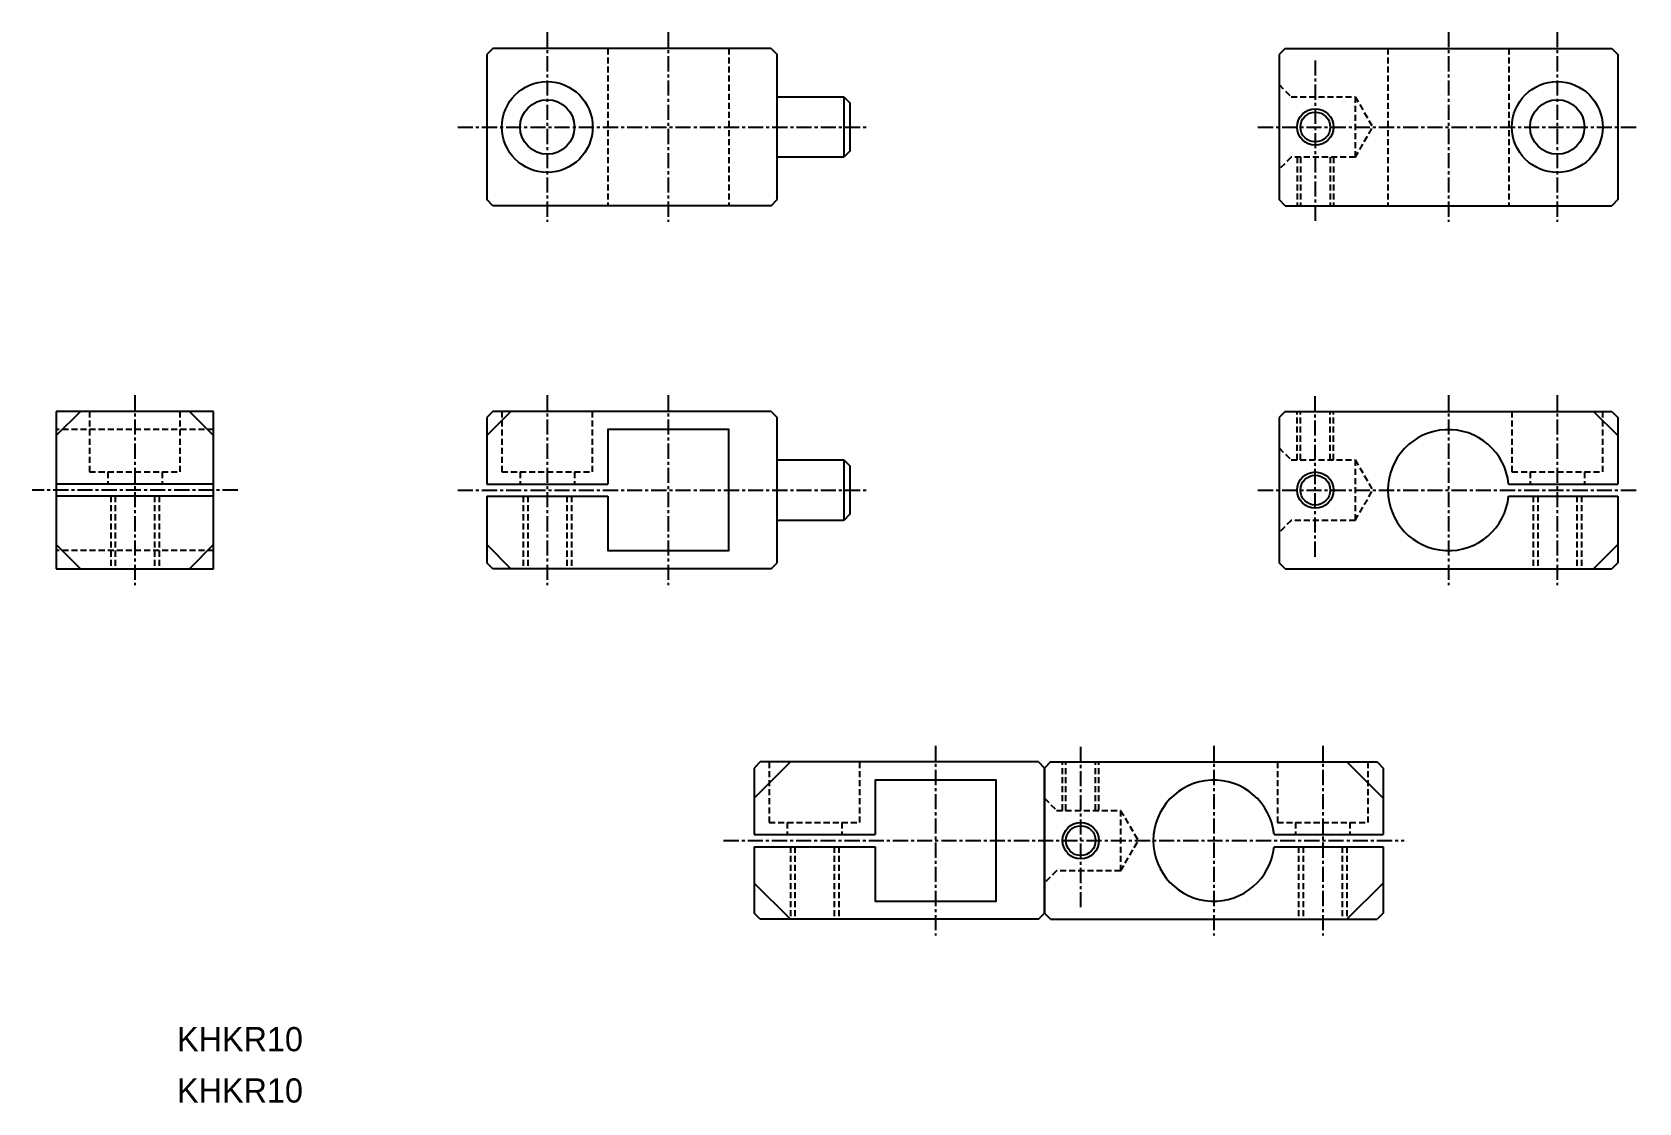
# Model space of a CAD drawing. Extents: x 39 to 171, y 122 to 210.
import ezdxf

# ---------------------------------------------------------------- set-up
doc = ezdxf.new("R2010")
doc.units = 0
doc.linetypes.add('CENTER', pattern=[2, 1.25, -0.25, 0.25, -0.25])
doc.linetypes.add('DASHED', pattern=[0.75, 0.5, -0.25])
doc.layers.get('0').update_dxf_attribs({"linetype": 'CONTINUOUS'})
doc.layers.add('CENTER', color=1, linetype='CENTER')

msp = doc.modelspace()

# ---------------------------------------------------------------- linework, layer by layer
at = {"color": 7, "linetype": 'CONTINUOUS'}
for p, q in [((76.69, 208.76), (76.19, 208.26)), ((99.69, 208.76), (76.69, 208.76)), ((99.69, 208.76), (100.19, 208.26)), ((142.17, 208.76), (141.67, 208.26)), ((142.17, 208.76), (169.17, 208.76)), ((169.17, 208.76), (169.67, 208.26)), ((76.19, 208.26), (76.19, 196.26)), ((100.19, 196.26), (100.19, 208.26)), ((141.67, 208.26), (141.67, 196.26)), ((169.67, 208.26), (169.67, 196.26)), ((100.19, 204.76), (105.69, 204.76)), ((105.69, 204.76), (105.69, 199.76)), ((105.69, 204.76), (106.19, 204.26)), ((106.19, 204.26), (106.19, 200.26)), ((105.69, 199.76), (100.19, 199.76)), ((106.19, 200.26), (105.69, 199.76)), ((76.69, 195.76), (76.19, 196.26)), ((99.69, 195.76), (76.69, 195.76)), ((99.69, 195.76), (100.19, 196.26)), ((142.17, 195.76), (141.67, 196.26)), ((142.17, 195.76), (169.17, 195.76)), ((169.67, 196.26), (169.17, 195.76)), ((42.61, 178.76), (40.61, 178.76)), ((42.61, 178.76), (40.61, 176.76)), ((40.61, 178.76), (40.61, 165.76)), ((53.61, 178.76), (42.61, 178.76)), ((51.61, 178.76), (53.61, 176.76)), ((53.61, 165.76), (53.61, 178.76)), ((76.69, 178.76), (76.19, 178.26)), ((78.19, 178.76), (76.19, 176.76)), ((76.19, 178.26), (76.19, 172.76)), ((99.69, 178.76), (76.69, 178.76)), ((99.69, 178.76), (100.19, 178.26)), ((100.19, 166.26), (100.19, 178.26)), ((142.17, 178.76), (141.67, 178.26)), ((141.67, 178.26), (141.67, 166.26)), ((142.17, 178.76), (169.17, 178.76)), ((167.67, 178.76), (169.67, 176.76)), ((169.17, 178.76), (169.67, 178.26)), ((169.67, 178.26), (169.67, 172.76)), ((100.19, 174.76), (105.69, 174.76)), ((105.69, 174.76), (105.69, 169.76)), ((105.69, 174.76), (106.19, 174.26)), ((106.19, 174.26), (106.19, 170.26)), ((53.61, 172.76), (40.61, 172.76)), ((76.19, 172.76), (86.19, 172.76)), ((160.64, 172.76), (169.67, 172.76)), ((53.61, 171.76), (40.61, 171.76)), ((76.19, 171.76), (86.19, 171.76)), ((76.19, 171.76), (76.19, 166.26)), ((160.64, 171.76), (169.67, 171.76)), ((169.67, 171.76), (169.67, 166.26)), ((106.19, 170.26), (105.69, 169.76)), ((105.69, 169.76), (100.19, 169.76)), ((42.61, 165.76), (40.61, 167.76)), ((51.61, 165.76), (53.61, 167.76)), ((76.19, 167.76), (78.19, 165.76)), ((169.67, 167.76), (167.67, 165.76)), ((76.69, 165.76), (76.19, 166.26)), ((99.69, 165.76), (100.19, 166.26)), ((142.17, 165.76), (141.67, 166.26)), ((169.67, 166.26), (169.17, 165.76)), ((40.61, 165.76), (53.61, 165.76)), ((99.69, 165.76), (76.69, 165.76)), ((142.17, 165.76), (169.17, 165.76)), ((101.28, 149.8), (98.28, 146.8)), ((98.78, 149.8), (98.28, 149.3)), ((98.28, 149.3), (98.28, 143.8)), ((121.78, 149.8), (98.78, 149.8)), ((121.78, 149.8), (122.28, 149.3)), ((122.78, 149.8), (122.28, 149.3)), ((122.28, 149.3), (122.28, 137.3)), ((122.28, 137.3), (122.28, 149.3)), ((122.78, 149.8), (149.78, 149.8)), ((147.28, 149.8), (150.28, 146.8)), ((149.78, 149.8), (150.28, 149.3)), ((150.28, 149.3), (150.28, 143.8)), ((98.28, 143.8), (108.28, 143.8)), ((141.26, 143.8), (150.28, 143.8)), ((98.28, 142.8), (98.28, 137.3)), ((98.28, 142.8), (108.28, 142.8)), ((141.26, 142.8), (150.28, 142.8)), ((150.28, 142.8), (150.28, 137.3)), ((101.28, 136.8), (98.28, 139.8)), ((147.28, 136.8), (150.28, 139.8)), ((98.78, 136.8), (98.28, 137.3)), ((121.78, 136.8), (98.78, 136.8)), ((121.78, 136.8), (122.28, 137.3)), ((122.78, 136.8), (122.28, 137.3)), ((122.78, 136.8), (149.78, 136.8)), ((150.28, 137.3), (149.78, 136.8))]:
    msp.add_line(p, q, dxfattribs=at)
at = {"color": 3, "linetype": 'DASHED'}
for p, q in [((86.19, 208.76), (86.19, 195.76)), ((96.19, 208.76), (96.19, 195.76)), ((150.67, 208.76), (150.67, 195.76)), ((160.67, 208.76), (160.67, 195.76)), ((141.67, 205.76), (142.67, 204.76)), ((142.67, 204.76), (147.97, 204.76)), ((147.97, 204.76), (149.41, 202.26)), ((147.97, 204.76), (147.97, 199.76)), ((147.97, 199.76), (149.41, 202.26)), ((142.67, 199.76), (141.67, 198.76)), ((147.97, 199.76), (142.67, 199.76)), ((143.17, 199.76), (143.17, 195.76)), ((143.44, 199.76), (143.44, 195.76)), ((145.9, 199.76), (145.9, 195.76)), ((146.17, 199.76), (146.17, 195.76)), ((43.36, 178.76), (43.36, 173.76)), ((50.86, 173.76), (50.86, 178.76)), ((77.44, 178.76), (77.44, 173.76)), ((84.94, 173.76), (84.94, 178.76)), ((143.17, 174.76), (143.17, 178.76)), ((143.44, 174.76), (143.44, 178.76)), ((145.9, 174.76), (145.9, 178.76)), ((146.17, 174.76), (146.17, 178.76)), ((160.92, 178.76), (160.92, 173.76)), ((168.42, 173.76), (168.42, 178.76)), ((53.61, 177.26), (40.61, 177.26)), ((141.67, 175.76), (142.67, 174.76)), ((142.67, 174.76), (147.97, 174.76)), ((147.97, 174.76), (149.41, 172.26)), ((147.97, 174.76), (147.97, 169.76)), ((43.36, 173.76), (50.86, 173.76)), ((44.86, 173.76), (44.86, 172.76)), ((49.36, 173.76), (49.36, 172.76)), ((77.44, 173.76), (84.94, 173.76)), ((78.94, 173.76), (78.94, 172.76)), ((83.44, 173.76), (83.44, 172.76)), ((160.92, 173.76), (168.42, 173.76)), ((162.42, 173.76), (162.42, 172.76)), ((166.92, 173.76), (166.92, 172.76)), ((45.11, 171.76), (45.11, 165.76)), ((45.49, 171.76), (45.49, 165.76)), ((48.73, 171.76), (48.73, 165.76)), ((49.11, 171.76), (49.11, 165.76)), ((79.19, 171.76), (79.19, 165.76)), ((79.57, 171.76), (79.57, 165.76)), ((82.81, 171.76), (82.81, 165.76)), ((83.19, 171.76), (83.19, 165.76)), ((147.97, 169.76), (149.41, 172.26)), ((162.67, 171.76), (162.67, 165.76)), ((163.05, 171.76), (163.05, 165.76)), ((166.29, 171.76), (166.29, 165.76)), ((166.67, 171.76), (166.67, 165.76)), ((142.67, 169.76), (141.67, 168.76)), ((147.97, 169.76), (142.67, 169.76)), ((53.61, 167.26), (40.61, 167.26)), ((99.53, 149.8), (99.53, 144.8)), ((107.03, 144.8), (107.03, 149.8)), ((123.78, 145.8), (123.78, 149.8)), ((124.05, 145.8), (124.05, 149.8)), ((126.51, 145.8), (126.51, 149.8)), ((126.78, 145.8), (126.78, 149.8)), ((141.53, 149.8), (141.53, 144.8)), ((149.03, 144.8), (149.03, 149.8)), ((122.28, 146.8), (123.28, 145.8)), ((99.53, 144.8), (107.03, 144.8)), ((101.03, 144.8), (101.03, 143.8)), ((105.53, 144.8), (105.53, 143.8)), ((123.28, 145.8), (128.58, 145.8)), ((128.58, 145.8), (128.58, 140.8)), ((128.58, 145.8), (130.03, 143.3)), ((141.53, 144.8), (149.03, 144.8)), ((143.03, 144.8), (143.03, 143.8)), ((147.53, 144.8), (147.53, 143.8)), ((101.28, 142.8), (101.28, 136.8)), ((101.66, 142.8), (101.66, 136.8)), ((104.9, 142.8), (104.9, 136.8)), ((105.28, 142.8), (105.28, 136.8)), ((128.58, 140.8), (130.03, 143.3)), ((143.28, 142.8), (143.28, 136.8)), ((143.66, 142.8), (143.66, 136.8)), ((146.9, 142.8), (146.9, 136.8)), ((147.28, 142.8), (147.28, 136.8)), ((123.28, 140.8), (122.28, 139.8)), ((128.58, 140.8), (123.28, 140.8))]:
    msp.add_line(p, q, dxfattribs=at)
at = {"color": 7, "linetype": 'CONTINUOUS'}
for points in [[(86.19, 171.76), (86.19, 167.26), (96.19, 167.26), (96.19, 177.26), (86.19, 177.26), (86.19, 172.76)], [(108.28, 142.8), (108.28, 138.3), (118.28, 138.3), (118.28, 148.3), (108.28, 148.3), (108.28, 143.8)]]:
    msp.add_lwpolyline(points, dxfattribs=at)
for centre, radius in [((81.19, 202.26), 3.75), ((164.67, 202.26), 3.75), ((81.19, 202.26), 2.25), ((164.67, 202.26), 2.25), ((144.67, 202.26), 1.23), ((144.67, 172.26), 1.23), ((125.28, 143.3), 1.23)]:
    msp.add_circle(centre, radius, dxfattribs=at)
at = {"color": 3, "linetype": 'CONTINUOUS'}
for centre in [(144.67, 202.26), (144.67, 172.26), (125.28, 143.3)]:
    msp.add_circle(centre, 1.5, dxfattribs=at)
at = {"color": 7, "linetype": 'CONTINUOUS'}
for centre in [(155.67, 172.26), (136.28, 143.3)]:
    msp.add_arc(centre, 5, 5.7392, 354.2608, dxfattribs=at)
at = {"layer": 'CENTER', "color": 1, "linetype": 'CENTER'}
for p, q in [((81.19, 210.1), (81.19, 194.42)), ((91.19, 210.1), (91.19, 194.42)), ((155.67, 210.1), (155.67, 194.42)), ((164.67, 210.1), (164.67, 194.42)), ((144.67, 207.76), (144.67, 194.42)), ((73.79, 202.26), (107.59, 202.26)), ((139.93, 202.26), (171.41, 202.26)), ((47.11, 180.1), (47.11, 164.42)), ((81.19, 180.1), (81.19, 164.42)), ((91.19, 180.1), (91.19, 164.42)), ((144.67, 166.76), (144.67, 180.1)), ((155.67, 180.1), (155.67, 164.42)), ((164.67, 180.1), (164.67, 164.42)), ((55.61, 172.26), (38.61, 172.26)), ((73.79, 172.26), (107.59, 172.26)), ((139.93, 172.26), (171.41, 172.26)), ((113.28, 151.14), (113.28, 135.46)), ((125.28, 137.8), (125.28, 151.14)), ((136.28, 151.14), (136.28, 135.46)), ((145.28, 151.14), (145.28, 135.46)), ((95.76, 143.3), (152.02, 143.3))]:
    msp.add_line(p, q, dxfattribs=at)

# ---------------------------------------------------------------- texts
at = {"color": 7, "linetype": 'CONTINUOUS'}
for p in [(50.59, 125.9), (50.59, 121.66)]:
    msp.add_text('KHKR10', height=2, dxfattribs=at).set_placement(p)

doc.saveas('drawing.dxf')
